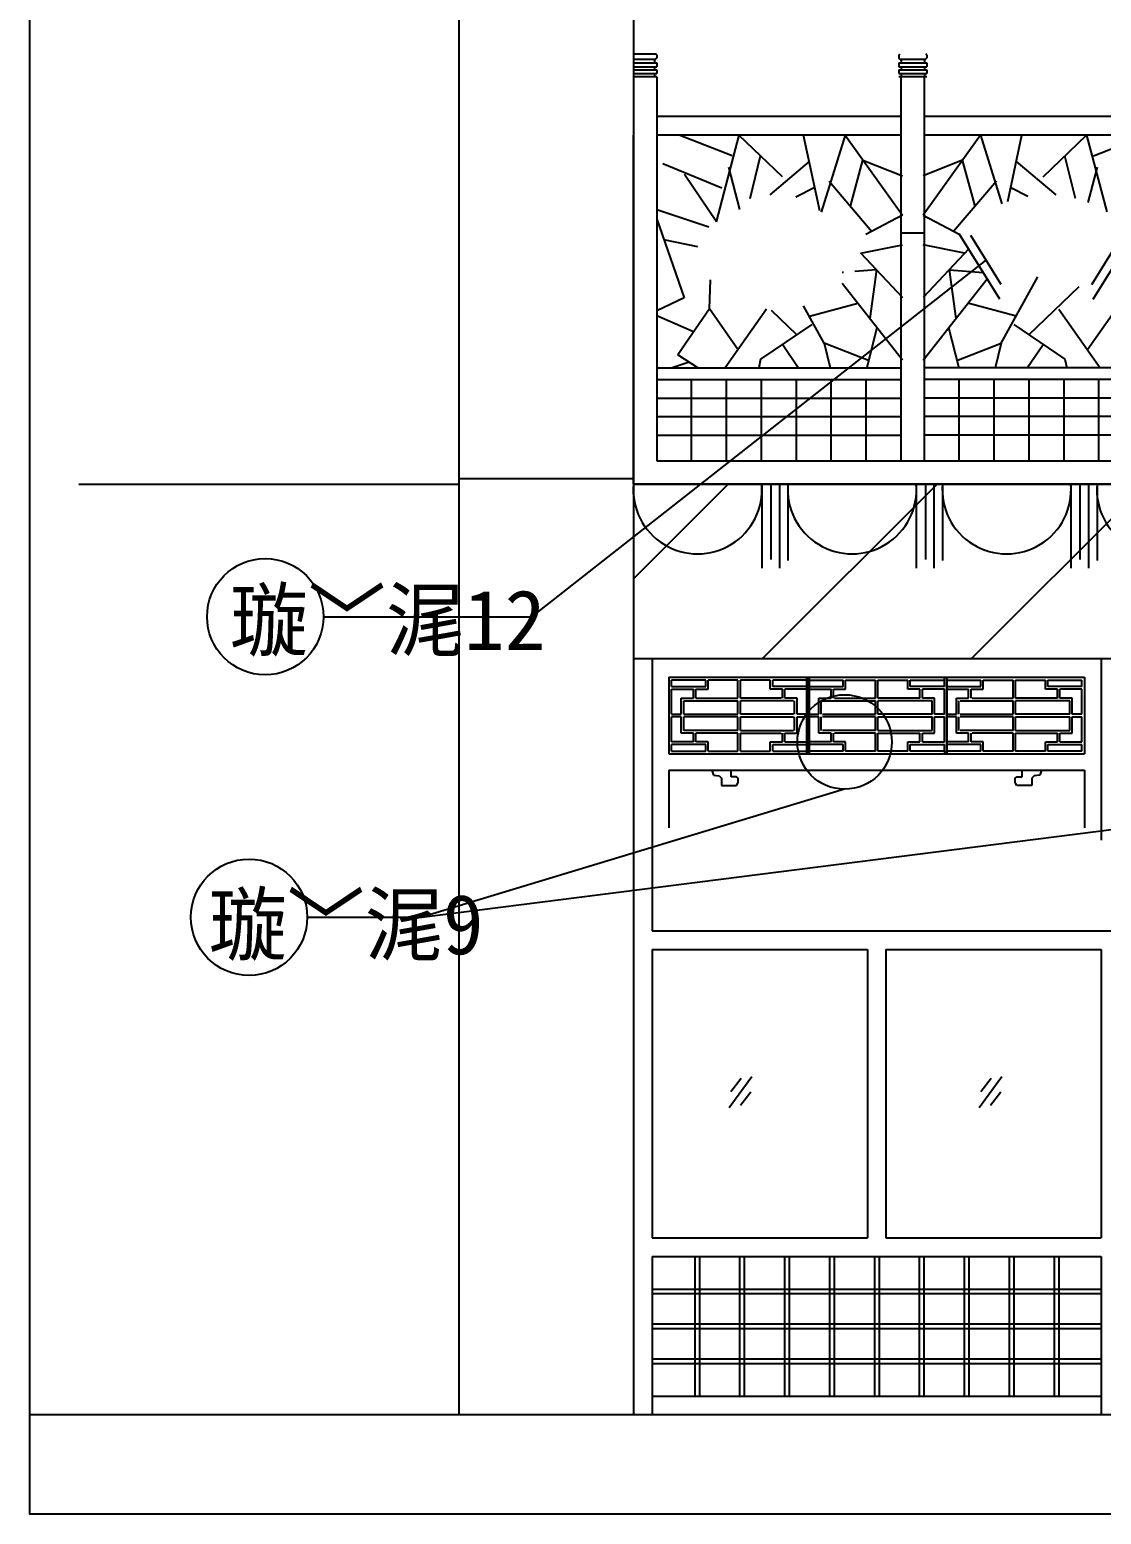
# Model space of a CAD drawing. Header units: metres. Extents: x 839860 to 852626, y -1416510 to -1406186.
# Drawn here: x 839860 to 844464, y -1416510 to -1410128 of the extents above; entities that cross this region are included whole.
import ezdxf

# ---------------------------------------------------------------- set-up
doc = ezdxf.new("R2010")
doc.units = ezdxf.units.M
for name, color, linetype in [('124', 124, 'Continuous'), ('155', 155, 'Continuous'), ('DIM_IDEN', 3, 'Continuous'), ('LVTRY', 7, 'Continuous'), ('PUB_TEXT', 4, 'Continuous'), ('鍥惧眰3', 1, 'Continuous')]:
    doc.layers.add(name, color=color, linetype=linetype)

# ---------------------------------------------------------------- blocks, each defined once
blk = doc.blocks.new('jtj')
at = {"layer": 'LVTRY'}
blk.add_line((843697.8, -1400910.74), (849517.8, -1400910.74), dxfattribs=at)
at = {"layer": 'LVTRY', "color": 2}
for p, q in [((844249.3, -1400910.74), (844249.3, -1401272.24)), ((844288.3, -1400910.74), (844288.3, -1401235.24)), ((844324.8, -1400910.74), (844324.8, -1401272.24)), ((844361.8, -1400910.74), (844361.8, -1401239.74)), ((844913.3, -1400910.74), (844913.3, -1401272.24)), ((844952.3, -1400910.74), (844952.3, -1401235.24)), ((844988.8, -1400910.74), (844988.8, -1401272.24)), ((845025.8, -1400910.74), (845025.8, -1401239.74)), ((845577.3, -1400910.74), (845577.3, -1401272.24)), ((845616.3, -1400910.74), (845616.3, -1401235.24)), ((845652.8, -1400910.74), (845652.8, -1401272.24)), ((845689.8, -1400910.74), (845689.8, -1401239.74)), ((846241.3, -1400910.74), (846241.3, -1401272.24)), ((846280.3, -1400910.74), (846280.3, -1401235.24)), ((846316.8, -1400910.74), (846316.8, -1401272.24)), ((846353.8, -1400910.74), (846353.8, -1401239.74)), ((846905.3, -1400910.74), (846905.3, -1401272.24)), ((846944.3, -1400910.74), (846944.3, -1401235.24)), ((846980.8, -1400910.74), (846980.8, -1401272.24)), ((847017.8, -1400910.74), (847017.8, -1401239.74)), ((847389.3, -1400910.74), (847389.3, -1401272.24)), ((847428.3, -1400910.74), (847428.3, -1401235.24)), ((847464.8, -1400910.74), (847464.8, -1401272.24)), ((847501.8, -1400910.74), (847501.8, -1401239.74)), ((848053.3, -1400910.74), (848053.3, -1401272.24)), ((848092.3, -1400910.74), (848092.3, -1401235.24)), ((848128.8, -1400910.74), (848128.8, -1401272.24)), ((848165.8, -1400910.74), (848165.8, -1401239.74)), ((848717.3, -1400910.74), (848717.3, -1401272.24)), ((848756.3, -1400910.74), (848756.3, -1401235.24)), ((848792.8, -1400910.74), (848792.8, -1401272.24)), ((848829.8, -1400910.74), (848829.8, -1401239.74)), ((849381.3, -1400910.74), (849381.3, -1401272.24)), ((849420.3, -1400910.74), (849420.3, -1401235.24)), ((849456.8, -1400910.74), (849456.8, -1401272.24)), ((849493.8, -1400910.74), (849493.8, -1401239.74))]:
    blk.add_line(p, q, dxfattribs=at)
for centre, radius, start, end in [((843973.55, -1400934.04), 276.73, 175.17, 4.83), ((844637.55, -1400934.04), 276.73, 175.17, 4.83), ((845301.55, -1400934.04), 276.73, 175.17, 4.83), ((845965.55, -1400934.04), 276.73, 175.17, 4.83), ((846629.55, -1400934.04), 276.73, 175.17, 4.83), ((847203.55, -1401003.25), 207.51, 153.52, 26.48), ((847777.55, -1400934.04), 276.73, 175.17, 4.83), ((848441.55, -1400934.04), 276.73, 175.17, 4.83), ((849105.55, -1400934.04), 276.73, 175.17, 4.83)]:
    blk.add_arc(centre, radius, start, end, dxfattribs=at)

msp = doc.modelspace()

# ---------------------------------------------------------------- hatches: boundary and pattern name
at = {"layer": 'LVTRY'}
h = msp.add_hatch(dxfattribs=at)
h.set_pattern_fill('鏈ㄧ汗01', scale=200)
h.set_pattern_definition([(45, (0, 0), (-449.0128, 449.0128), [])])
h.paths.add_polyline_path([(848274.24, -1412831), (848274.24, -1412081), (842454.24, -1412081), (842454.24, -1412831)])

# ---------------------------------------------------------------- linework, layer by layer
at = {"layer": '124'}
for p, q in [((842606.47, -1412911), (842606.47, -1413241)), ((842606.47, -1412911), (844392.01, -1412911)), ((843198.92, -1412911), (843198.92, -1413241)), ((843209.03, -1412911), (843209.03, -1413241)), ((843800.05, -1412911), (843800.05, -1413241)), ((844392.01, -1412911), (844392.01, -1413241)), ((842606.47, -1413241), (844392.01, -1413241))]:
    msp.add_line(p, q, dxfattribs=at)
at = {"layer": '155'}
for p, q in [((843198.97, -1413241), (843198.97, -1412911)), ((843208.97, -1413241), (843208.97, -1412911)), ((843789.94, -1412923.35), (843789.94, -1412911)), ((843800, -1413241), (843800, -1412911)), ((842618, -1412951.3), (842618, -1412923.35)), ((842764.51, -1412923.35), (842618, -1412923.35)), ((842618, -1412951.3), (842764.51, -1412951.3)), ((842618, -1412962.89), (842712.18, -1412962.89)), ((842618, -1413070.38), (842618, -1412962.89)), ((842712.18, -1413000.84), (842712.18, -1412962.89)), ((842722.65, -1412962.89), (842774.97, -1412962.89)), ((842722.65, -1413000.84), (842722.65, -1412962.89)), ((842764.51, -1412951.3), (842764.51, -1412923.35)), ((842774.97, -1412962.89), (842774.97, -1412923.35)), ((842903.23, -1412923.35), (842774.97, -1412923.35)), ((842903.23, -1413000.84), (842903.23, -1412923.35)), ((843042.01, -1412923.35), (842913.69, -1412923.35)), ((842913.69, -1413000.84), (842913.69, -1412923.35)), ((843042.01, -1412962.89), (843042.01, -1412923.35)), ((843094.33, -1412962.89), (843042.01, -1412962.89)), ((843052.47, -1412951.3), (843052.47, -1412923.35)), ((843198.97, -1412923.35), (843052.47, -1412923.35)), ((843198.97, -1412951.3), (843052.47, -1412951.3)), ((843094.33, -1413000.84), (843094.33, -1412962.89)), ((843198.97, -1412962.89), (843104.79, -1412962.89)), ((843104.79, -1413000.84), (843104.79, -1412962.89)), ((843198.97, -1412951.3), (843198.97, -1412923.35)), ((843198.97, -1413070.38), (843198.97, -1412962.89)), ((843208.97, -1412951.3), (843208.97, -1412923.35)), ((843208.97, -1412923.35), (843355.48, -1412923.35)), ((843208.97, -1412951.3), (843355.48, -1412951.3)), ((843208.97, -1412962.89), (843303.16, -1412962.89)), ((843208.97, -1413070.38), (843208.97, -1412962.89)), ((843303.16, -1413000.84), (843303.16, -1412962.89)), ((843313.62, -1412962.89), (843365.94, -1412962.89)), ((843313.62, -1413000.84), (843313.62, -1412962.89)), ((843355.48, -1412951.3), (843355.48, -1412923.35)), ((843365.94, -1412923.35), (843494.25, -1412923.35)), ((843365.94, -1412962.89), (843365.94, -1412923.35)), ((843494.25, -1413000.84), (843494.25, -1412923.35)), ((843504.72, -1412923.35), (843632.98, -1412923.35)), ((843504.72, -1413000.84), (843504.72, -1412923.35)), ((843632.98, -1412962.89), (843632.98, -1412923.35)), ((843685.3, -1412962.89), (843632.98, -1412962.89)), ((843643.44, -1412951.3), (843643.44, -1412923.35)), ((843643.44, -1412923.35), (843789.94, -1412923.35)), ((843789.94, -1412951.3), (843643.44, -1412951.3)), ((843685.3, -1413000.84), (843685.3, -1412962.89)), ((843789.94, -1412962.89), (843695.76, -1412962.89)), ((843695.76, -1413000.84), (843695.76, -1412962.89)), ((843789.94, -1412951.3), (843789.94, -1412923.35)), ((843789.94, -1413070.38), (843789.94, -1412962.89)), ((843800, -1412951.3), (843800, -1412923.35)), ((843800, -1412923.35), (843946.5, -1412923.35)), ((843800, -1412951.3), (843946.5, -1412951.3)), ((843800, -1412962.89), (843894.18, -1412962.89)), ((843800, -1413070.38), (843800, -1412962.89)), ((843894.18, -1413000.84), (843894.18, -1412962.89)), ((843904.64, -1412962.89), (843956.97, -1412962.89)), ((843904.64, -1413000.84), (843904.64, -1412962.89)), ((843946.5, -1412951.3), (843946.5, -1412923.35)), ((843956.97, -1412923.35), (844085.28, -1412923.35)), ((843956.97, -1412962.89), (843956.97, -1412923.35)), ((844085.28, -1413000.84), (844085.28, -1412923.35)), ((844095.74, -1412923.35), (844224, -1412923.35)), ((844095.74, -1413000.84), (844095.74, -1412923.35)), ((844224, -1412962.89), (844224, -1412923.35)), ((844276.32, -1412962.89), (844224, -1412962.89)), ((844234.46, -1412951.3), (844234.46, -1412923.35)), ((844234.46, -1412923.35), (844380.97, -1412923.35)), ((844380.97, -1412951.3), (844234.46, -1412951.3)), ((844276.32, -1413000.84), (844276.32, -1412962.89)), ((844380.97, -1412962.89), (844286.79, -1412962.89)), ((844286.79, -1413000.84), (844286.79, -1412962.89)), ((844380.97, -1412951.3), (844380.97, -1412923.35)), ((844380.97, -1413070.38), (844380.97, -1412962.89)), ((842659.86, -1413000.84), (842712.18, -1413000.84)), ((842659.86, -1413070.38), (842659.86, -1413000.84)), ((842670.33, -1413012.43), (842903.23, -1413012.43)), ((842670.33, -1413070.38), (842670.33, -1413012.43)), ((842722.65, -1413000.84), (842903.23, -1413000.84)), ((842903.23, -1413070.38), (842903.23, -1413012.43)), ((843089.28, -1413000.84), (842913.69, -1413000.84)), ((843141.6, -1413012.43), (842913.69, -1413012.43)), ((842913.69, -1413070.38), (842913.69, -1413012.43)), ((843157.12, -1413000.84), (843104.79, -1413000.84)), ((843146.65, -1413070.38), (843146.65, -1413012.43)), ((843157.12, -1413070.38), (843157.12, -1413000.84)), ((843250.83, -1413070.38), (843250.83, -1413000.84)), ((843250.83, -1413000.84), (843303.16, -1413000.84)), ((843261.3, -1413070.38), (843261.3, -1413012.43)), ((843266.35, -1413012.43), (843494.25, -1413012.43)), ((843318.67, -1413000.84), (843494.25, -1413000.84)), ((843494.25, -1413070.38), (843494.25, -1413012.43)), ((843685.3, -1413000.84), (843504.72, -1413000.84)), ((843737.62, -1413012.43), (843504.72, -1413012.43)), ((843504.72, -1413070.38), (843504.72, -1413012.43)), ((843748.09, -1413000.84), (843695.76, -1413000.84)), ((843737.62, -1413070.38), (843737.62, -1413012.43)), ((843748.09, -1413070.38), (843748.09, -1413000.84)), ((843841.86, -1413070.38), (843841.86, -1413000.84)), ((843841.86, -1413000.84), (843894.18, -1413000.84)), ((843852.32, -1413070.38), (843852.32, -1413012.43)), ((843857.37, -1413012.43), (844085.28, -1413012.43)), ((843909.7, -1413000.84), (844085.28, -1413000.84)), ((844085.28, -1413070.38), (844085.28, -1413012.43)), ((844276.32, -1413000.84), (844095.74, -1413000.84)), ((844328.65, -1413012.43), (844095.74, -1413012.43)), ((844095.74, -1413070.38), (844095.74, -1413012.43)), ((844339.11, -1413000.84), (844286.79, -1413000.84)), ((844328.65, -1413070.38), (844328.65, -1413012.43)), ((844339.11, -1413070.38), (844339.11, -1413000.84)), ((842618, -1413070.38), (842659.86, -1413070.38)), ((842618, -1413189.46), (842618, -1413081.97)), ((842659.86, -1413081.97), (842618, -1413081.97)), ((842659.86, -1413151.51), (842659.86, -1413081.97)), ((842670.33, -1413070.38), (842903.23, -1413070.38)), ((842903.23, -1413081.97), (842670.33, -1413081.97)), ((842670.33, -1413139.92), (842670.33, -1413081.97)), ((842903.23, -1413139.92), (842903.23, -1413081.97)), ((843141.6, -1413070.38), (842913.69, -1413070.38)), ((842913.69, -1413081.97), (843141.6, -1413081.97)), ((842913.69, -1413139.92), (842913.69, -1413081.97)), ((843146.65, -1413139.92), (843146.65, -1413081.97)), ((843198.97, -1413070.38), (843157.12, -1413070.38)), ((843157.12, -1413151.51), (843157.12, -1413081.97)), ((843157.12, -1413081.97), (843198.97, -1413081.97)), ((843198.97, -1413189.46), (843198.97, -1413081.97)), ((843208.97, -1413070.38), (843250.83, -1413070.38)), ((843208.97, -1413189.46), (843208.97, -1413081.97)), ((843250.83, -1413081.97), (843208.97, -1413081.97)), ((843250.83, -1413151.51), (843250.83, -1413081.97)), ((843261.3, -1413139.92), (843261.3, -1413081.97)), ((843266.35, -1413070.38), (843494.25, -1413070.38)), ((843494.25, -1413081.97), (843266.35, -1413081.97)), ((843494.25, -1413139.92), (843494.25, -1413081.97)), ((843737.62, -1413070.38), (843504.72, -1413070.38)), ((843504.72, -1413081.97), (843737.62, -1413081.97)), ((843504.72, -1413139.92), (843504.72, -1413081.97)), ((843737.62, -1413139.92), (843737.62, -1413081.97)), ((843789.94, -1413070.38), (843748.09, -1413070.38)), ((843748.09, -1413151.51), (843748.09, -1413081.97)), ((843748.09, -1413081.97), (843789.94, -1413081.97)), ((843789.94, -1413189.46), (843789.94, -1413081.97)), ((843800, -1413070.38), (843841.86, -1413070.38)), ((843800, -1413189.46), (843800, -1413081.97)), ((843841.86, -1413081.97), (843800, -1413081.97)), ((843841.86, -1413151.51), (843841.86, -1413081.97)), ((843852.32, -1413139.92), (843852.32, -1413081.97)), ((843857.37, -1413070.38), (844085.28, -1413070.38)), ((844085.28, -1413081.97), (843857.37, -1413081.97)), ((844085.28, -1413139.92), (844085.28, -1413081.97)), ((844328.65, -1413070.38), (844095.74, -1413070.38)), ((844095.74, -1413081.97), (844328.65, -1413081.97)), ((844095.74, -1413139.92), (844095.74, -1413081.97)), ((844328.65, -1413139.92), (844328.65, -1413081.97)), ((844380.97, -1413070.38), (844339.11, -1413070.38)), ((844339.11, -1413151.51), (844339.11, -1413081.97)), ((844339.11, -1413081.97), (844380.97, -1413081.97)), ((844380.97, -1413189.46), (844380.97, -1413081.97)), ((842712.18, -1413151.51), (842659.86, -1413151.51)), ((842903.23, -1413139.92), (842670.33, -1413139.92)), ((842712.18, -1413189.46), (842712.18, -1413151.51)), ((842722.65, -1413189.46), (842722.65, -1413151.51)), ((842903.23, -1413151.51), (842722.65, -1413151.51)), ((842903.23, -1413229), (842903.23, -1413151.51)), ((842913.69, -1413139.92), (843141.6, -1413139.92)), ((842913.69, -1413151.51), (843089.28, -1413151.51)), ((842913.69, -1413229), (842913.69, -1413151.51)), ((843094.33, -1413189.46), (843094.33, -1413151.51)), ((843104.79, -1413189.46), (843104.79, -1413151.51)), ((843104.79, -1413151.51), (843157.12, -1413151.51)), ((843303.16, -1413151.51), (843250.83, -1413151.51)), ((843494.25, -1413139.92), (843266.35, -1413139.92)), ((843303.16, -1413189.46), (843303.16, -1413151.51)), ((843313.62, -1413189.46), (843313.62, -1413151.51)), ((843494.25, -1413151.51), (843318.67, -1413151.51)), ((843494.25, -1413229), (843494.25, -1413151.51)), ((843504.72, -1413139.92), (843737.62, -1413139.92)), ((843504.72, -1413229), (843504.72, -1413151.51)), ((843504.72, -1413151.51), (843685.3, -1413151.51)), ((843685.3, -1413189.46), (843685.3, -1413151.51)), ((843695.76, -1413189.46), (843695.76, -1413151.51)), ((843695.76, -1413151.51), (843748.09, -1413151.51)), ((843894.18, -1413151.51), (843841.86, -1413151.51)), ((844085.28, -1413139.92), (843857.37, -1413139.92)), ((843894.18, -1413189.46), (843894.18, -1413151.51)), ((843904.64, -1413189.46), (843904.64, -1413151.51)), ((844085.28, -1413151.51), (843909.7, -1413151.51)), ((844085.28, -1413229), (844085.28, -1413151.51)), ((844095.74, -1413139.92), (844328.65, -1413139.92)), ((844095.74, -1413229), (844095.74, -1413151.51)), ((844095.74, -1413151.51), (844276.32, -1413151.51)), ((844276.32, -1413189.46), (844276.32, -1413151.51)), ((844286.79, -1413189.46), (844286.79, -1413151.51)), ((844286.79, -1413151.51), (844339.11, -1413151.51)), ((842712.18, -1413189.46), (842618, -1413189.46)), ((842764.51, -1413201.05), (842618, -1413201.05)), ((842618, -1413229), (842618, -1413201.05)), ((842618, -1413229), (842764.51, -1413229)), ((842774.97, -1413189.46), (842722.65, -1413189.46)), ((842764.51, -1413229), (842764.51, -1413201.05)), ((842774.97, -1413229), (842774.97, -1413189.46)), ((842774.97, -1413229), (842903.23, -1413229)), ((842913.69, -1413229), (843042.01, -1413229)), ((843042.01, -1413189.46), (843094.33, -1413189.46)), ((843042.01, -1413229), (843042.01, -1413189.46)), ((843052.47, -1413201.05), (843198.97, -1413201.05)), ((843052.47, -1413229), (843052.47, -1413201.05)), ((843052.47, -1413229), (843198.97, -1413229)), ((843104.79, -1413189.46), (843198.97, -1413189.46)), ((843198.97, -1413229), (843198.97, -1413201.05)), ((843303.16, -1413189.46), (843208.97, -1413189.46)), ((843355.48, -1413201.05), (843208.97, -1413201.05)), ((843208.97, -1413229), (843208.97, -1413201.05)), ((843355.48, -1413229), (843208.97, -1413229)), ((843365.94, -1413189.46), (843313.62, -1413189.46)), ((843355.48, -1413229), (843355.48, -1413201.05)), ((843365.94, -1413229), (843365.94, -1413189.46)), ((843494.25, -1413229), (843365.94, -1413229)), ((843632.98, -1413229), (843504.72, -1413229)), ((843632.98, -1413189.46), (843685.3, -1413189.46)), ((843632.98, -1413229), (843632.98, -1413189.46)), ((843643.44, -1413201.05), (843789.94, -1413201.05)), ((843643.44, -1413229), (843643.44, -1413201.05)), ((843789.94, -1413229), (843643.44, -1413229)), ((843695.76, -1413189.46), (843789.94, -1413189.46)), ((843789.94, -1413229), (843789.94, -1413201.05)), ((843789.94, -1413229), (843789.94, -1413241)), ((843894.18, -1413189.46), (843800, -1413189.46)), ((843946.5, -1413201.05), (843800, -1413201.05)), ((843800, -1413229), (843800, -1413201.05)), ((843946.5, -1413229), (843800, -1413229)), ((843956.97, -1413189.46), (843904.64, -1413189.46)), ((843946.5, -1413229), (843946.5, -1413201.05)), ((843956.97, -1413229), (843956.97, -1413189.46)), ((844085.28, -1413229), (843956.97, -1413229)), ((844224, -1413229), (844095.74, -1413229)), ((844224, -1413189.46), (844276.32, -1413189.46)), ((844224, -1413229), (844224, -1413189.46)), ((844234.46, -1413201.05), (844380.97, -1413201.05)), ((844234.46, -1413229), (844234.46, -1413201.05)), ((844380.97, -1413229), (844234.46, -1413229)), ((844286.79, -1413189.46), (844380.97, -1413189.46)), ((844380.97, -1413229), (844380.97, -1413201.05))]:
    msp.add_line(p, q, dxfattribs=at)
at = {"layer": 'DIM_IDEN'}
for p, q in [((842018, -1412651.04), (843969.13, -1411117.82)), ((841122, -1412651.04), (842018, -1412651.04)), ((841544.5, -1413943), (847472.42, -1413189.46)), ((843361.5, -1413392.46), (841544.5, -1413943)), ((841052.5, -1413943), (841544.5, -1413943))]:
    msp.add_line(p, q, dxfattribs=at)
for centre, radius in [((840872, -1412651.04), 250), ((843361.5, -1413189.46), 203), ((840802.5, -1413943), 250)]:
    msp.add_circle(centre, radius, dxfattribs=at)
at = {"layer": 'LVTRY'}
for p, q in [((841704.24, -1408781), (841704.24, -1416081)), ((842454.24, -1408781), (842454.24, -1416081)), ((842454.24, -1412081), (842454.24, -1410581)), ((842878.36, -1410669.89), (842650.74, -1410581)), ((842907.24, -1410581), (842809.62, -1410954.13)), ((843094.04, -1410760.2), (842907.24, -1410581)), ((843254.32, -1410905.85), (843185.24, -1410581)), ((843363.24, -1410581), (843260.8, -1410912.33)), ((843363.24, -1410581), (843610.24, -1410925.5)), ((843945.24, -1410581), (843698.24, -1410925.5)), ((843945.24, -1410581), (844036.74, -1410876.92)), ((844062.5, -1410866.66), (844123.24, -1410581)), ((844214.44, -1410760.2), (844401.24, -1410581)), ((844401.24, -1410581), (844487.57, -1410910.94)), ((844430.12, -1410669.89), (844657.74, -1410581)), ((842955.37, -1410853.1), (843000.64, -1410670.6)), ((844353.12, -1410853.1), (844307.84, -1410670.6)), ((842833.27, -1410808.69), (842580.48, -1410704.49)), ((842862.31, -1410719.3), (842910.25, -1410900.2)), ((843209.29, -1410694.1), (843039.55, -1410836.97)), ((843386.65, -1410886.55), (843439.98, -1410688.03)), ((843439.98, -1410688.03), (843610.24, -1410755.5)), ((843868.5, -1410688.03), (843698.24, -1410755.5)), ((843921.83, -1410886.55), (843868.5, -1410688.03)), ((844099.19, -1410694.1), (844268.93, -1410836.97)), ((844446.17, -1410719.3), (844406.11, -1410870.5)), ((842810.27, -1410953.77), (842673.31, -1410750.36)), ((843233.07, -1410805.94), (843152.18, -1410847.16)), ((843294.7, -1410778.5), (843478.6, -1410994.6)), ((844013.78, -1410778.5), (843829.88, -1410994.6)), ((844075.41, -1410805.94), (844149.19, -1410843.53)), ((842778.53, -1410976.66), (842554.24, -1410902.4)), ((843610.24, -1410925.5), (843452.07, -1411008.53)), ((843698.24, -1410925.5), (843856.42, -1411008.53)), ((842554.24, -1410942.61), (842671.68, -1411281)), ((842731.46, -1411061.51), (842585.16, -1411031.69)), ((843431.55, -1411089.02), (843610.24, -1411052)), ((843876.93, -1411089.02), (843698.24, -1411052)), ((844028.4, -1411286.75), (843854.26, -1411005.03)), ((844034.16, -1411223.01), (843904.1, -1411012.62)), ((844424.32, -1411223.01), (844554.38, -1411012.62)), ((844430.08, -1411286.75), (844604.23, -1411005.03)), ((843429.25, -1411086.56), (843610.24, -1411279)), ((843894.57, -1411070.26), (843698.24, -1411279)), ((843356.23, -1411171.72), (843350.91, -1411172.17)), ((843497.97, -1411159.63), (843404.83, -1411167.58)), ((843497.97, -1411159.63), (843469.09, -1411368.88)), ((843810.51, -1411159.63), (843957.57, -1411172.17)), ((843810.51, -1411159.63), (843839.39, -1411368.88)), ((844034.74, -1411475.5), (844190.94, -1411190.52)), ((842780.24, -1411327.5), (842785.14, -1411202.62)), ((843610.24, -1411548), (843350.53, -1411218.44)), ((843698.24, -1411548), (843973.77, -1411198.37)), ((844152.45, -1411439.23), (844368.62, -1411231.18)), ((842671.68, -1411281), (842554.24, -1411336.22)), ((843273.74, -1411475.5), (843185.3, -1411314.13)), ((843210.03, -1411359.26), (843417.52, -1411303.44)), ((844098.45, -1411359.26), (843890.96, -1411303.44)), ((842712.74, -1411426.25), (842554.24, -1411357.86)), ((842780.24, -1411327.5), (842645.24, -1411525)), ((842902.8, -1411501.82), (842780.24, -1411327.5)), ((843026.42, -1411328.45), (842848.58, -1411581)), ((843156.03, -1411439.23), (843047.56, -1411334.83)), ((844282.07, -1411328.45), (844459.91, -1411581)), ((844405.69, -1411501.82), (844528.24, -1411327.5)), ((843220.54, -1411395.64), (843000.24, -1411544.5)), ((843500.17, -1411408.33), (843456.19, -1411581)), ((843808.31, -1411408.33), (843852.3, -1411581)), ((844087.94, -1411395.64), (844308.24, -1411544.5)), ((843162.07, -1411581), (843094.41, -1411480.87)), ((843464.25, -1411549.35), (843273.74, -1411475.5)), ((843273.74, -1411475.5), (843299.81, -1411581)), ((843844.23, -1411549.35), (844034.74, -1411475.5)), ((844034.74, -1411475.5), (844008.67, -1411581)), ((844146.42, -1411581), (844214.08, -1411480.87)), ((842693.89, -1411556.97), (842619.83, -1411581)), ((842730.45, -1411581), (842645.24, -1411525)), ((843000.24, -1411544.5), (842992.68, -1411581)), ((844308.24, -1411544.5), (844315.8, -1411581)), ((842704.24, -1411981), (842704.24, -1411631)), ((842854.24, -1411981), (842854.24, -1411631)), ((843004.24, -1411981), (843004.24, -1411631)), ((843154.24, -1411981), (843154.24, -1411631)), ((843304.24, -1411981), (843304.24, -1411631)), ((843454.24, -1411981), (843454.24, -1411631)), ((843854.24, -1411981), (843854.24, -1411631)), ((844004.24, -1411981), (844004.24, -1411631)), ((844154.24, -1411981), (844154.24, -1411631)), ((844304.24, -1411981), (844304.24, -1411631)), ((844454.24, -1411981), (844454.24, -1411631)), ((842554.24, -1411711), (843604.24, -1411711)), ((844754.24, -1411711), (843704.24, -1411711)), ((842554.24, -1411791), (843604.24, -1411791)), ((844754.24, -1411791), (843704.24, -1411791)), ((842554.24, -1411871), (843604.24, -1411871)), ((844754.24, -1411871), (843704.24, -1411871)), ((840071.5, -1412081), (841704.24, -1412081)), ((841704.24, -1412057.71), (842454.24, -1412057.71)), ((848376.24, -1412081), (842454.24, -1412081)), ((842454.24, -1412831), (848274.24, -1412831)), ((842534.24, -1412831), (848194.24, -1412831)), ((842963.45, -1414628.76), (842865.45, -1414762.26)), ((842917.45, -1414636.26), (842872.95, -1414693.76)), ((844036.95, -1414628.76), (843938.95, -1414762.26)), ((843990.95, -1414636.26), (843946.45, -1414693.76)), ((842958.95, -1414694.26), (842914.45, -1414751.76)), ((844032.45, -1414694.26), (843987.95, -1414751.76)), ((842717.24, -1415401), (842717.24, -1416001)), ((842737.24, -1415401), (842737.24, -1416001)), ((842910.24, -1415401), (842910.24, -1416001)), ((842930.24, -1415401), (842930.24, -1416001)), ((843103.24, -1415401), (843103.24, -1416001)), ((843123.24, -1415401), (843123.24, -1416001)), ((843296.24, -1415401), (843296.24, -1416001)), ((843316.24, -1415401), (843316.24, -1416001)), ((843489.24, -1415401), (843489.24, -1416001)), ((843509.24, -1415401), (843509.24, -1416001)), ((843682.24, -1415401), (843682.24, -1416001)), ((843702.24, -1415401), (843702.24, -1416001)), ((843875.24, -1415401), (843875.24, -1416001)), ((843895.24, -1415401), (843895.24, -1416001)), ((844068.24, -1415401), (844068.24, -1416001)), ((844088.24, -1415401), (844088.24, -1416001)), ((844261.24, -1415401), (844261.24, -1416001)), ((844281.24, -1415401), (844281.24, -1416001)), ((842534.24, -1415541), (844464.24, -1415541)), ((842534.24, -1415561), (844464.24, -1415561)), ((842534.24, -1415691), (844464.24, -1415691)), ((842534.24, -1415711), (844464.24, -1415711)), ((842534.24, -1415841), (844464.24, -1415841)), ((842534.24, -1415861), (844464.24, -1415861)), ((839860, -1416081), (850867, -1416081))]:
    msp.add_line(p, q, dxfattribs=at)
msp.add_lwpolyline([(839860, -1406185.5), (850867, -1406185.5), (850867, -1416509.5), (839860, -1416509.5)], close=True, dxfattribs=at)
at = {"layer": '鍥惧眰3'}
for p, q in [((842454.24, -1410231), (842550.24, -1410231)), ((842554.24, -1410237.2), (842550.24, -1410231)), ((843594.24, -1410237.2), (843598.24, -1410231)), ((843714.24, -1410237.2), (843710.24, -1410231)), ((842454.24, -1410255), (842550.24, -1410255)), ((842454.24, -1410270.5), (842554.24, -1410270.5)), ((842454.24, -1410287), (842554.24, -1410287)), ((842544.24, -1410260.5), (842544.24, -1410255)), ((842544.24, -1410260.5), (842544.24, -1410270.5)), ((842544.24, -1410287), (842544.24, -1410301)), ((842554.24, -1410248.8), (842550.24, -1410255)), ((842554.24, -1410237.2), (842554.24, -1410248.8)), ((842554.24, -1410270.5), (842554.24, -1410287)), ((843594.24, -1410237.2), (843594.24, -1410248.8)), ((843594.24, -1410248.8), (843598.24, -1410255)), ((843594.24, -1410270.5), (843714.24, -1410270.5)), ((843594.24, -1410270.5), (843594.24, -1410287)), ((843594.24, -1410287), (843714.24, -1410287)), ((843598.24, -1410255), (843710.24, -1410255)), ((843604.24, -1410260.5), (843604.24, -1410255)), ((843604.24, -1410260.5), (843604.24, -1410270.5)), ((843604.24, -1410287), (843604.24, -1410301)), ((843704.24, -1410260.5), (843704.24, -1410255)), ((843704.24, -1410260.5), (843704.24, -1410270.5)), ((843704.24, -1410287), (843704.24, -1410301)), ((843714.24, -1410248.8), (843710.24, -1410255)), ((843714.24, -1410237.2), (843714.24, -1410248.8)), ((843714.24, -1410270.5), (843714.24, -1410287)), ((842454.24, -1410301), (842554.24, -1410301)), ((842454.24, -1410316), (842554.24, -1410316)), ((842554.24, -1410331), (842454.24, -1410331)), ((842544.24, -1410316), (842544.24, -1410331)), ((842554.24, -1410301), (842554.24, -1410316)), ((843594.24, -1410301), (843714.24, -1410301)), ((843594.24, -1410301), (843594.24, -1410316)), ((843594.24, -1410316), (843714.24, -1410316)), ((843714.24, -1410331), (843594.24, -1410331)), ((843604.24, -1410316), (843604.24, -1410331)), ((843704.24, -1410316), (843704.24, -1410331)), ((843714.24, -1410301), (843714.24, -1410316)), ((843704.24, -1411002.7), (843604.24, -1411002.7)), ((842534.24, -1412831), (842534.24, -1414001)), ((842534.24, -1412831), (842534.24, -1413614)), ((842534.24, -1412831), (844464.24, -1412831)), ((844464.24, -1412831), (844464.24, -1413611)), ((844464.24, -1412831), (844464.24, -1413611)), ((842606.47, -1413311), (842606.47, -1413559.25)), ((842606.47, -1413311), (844392.01, -1413311)), ((842790.54, -1413311), (842797.79, -1413331.78)), ((842797.79, -1413331.78), (842822.5, -1413334.69)), ((842822.5, -1413334.69), (842833.02, -1413345.74)), ((842833.02, -1413345.74), (842833.02, -1413375.98)), ((842873.5, -1413338.76), (842873.5, -1413311)), ((842897.17, -1413338.76), (842873.5, -1413338.76)), ((842904.53, -1413345.74), (842897.17, -1413338.76)), ((842904.53, -1413364.35), (842904.53, -1413345.74)), ((844093.96, -1413345.74), (844101.32, -1413338.76)), ((844093.96, -1413364.35), (844093.96, -1413345.74)), ((844101.32, -1413338.76), (844124.98, -1413338.76)), ((844124.98, -1413338.76), (844124.98, -1413311)), ((844175.98, -1413334.69), (844165.47, -1413345.74)), ((844165.47, -1413345.74), (844165.47, -1413375.98)), ((844200.7, -1413331.78), (844175.98, -1413334.69)), ((844207.95, -1413311), (844200.7, -1413331.78)), ((844392.01, -1413311), (844392.01, -1413559.25)), ((842833.02, -1413375.98), (842897.17, -1413375.98)), ((842897.17, -1413375.98), (842904.53, -1413364.35)), ((844101.32, -1413375.98), (844093.96, -1413364.35)), ((844165.47, -1413375.98), (844101.32, -1413375.98)), ((842534.24, -1414001), (848194.24, -1414001)), ((842534.24, -1414081), (843459.24, -1414081)), ((842534.24, -1414081), (842534.24, -1415321)), ((843459.24, -1414081), (843459.24, -1415321)), ((843539.24, -1414081), (844464.24, -1414081)), ((843539.24, -1414081), (843539.24, -1415321)), ((844464.24, -1414081), (844464.24, -1415321)), ((842534.24, -1415321), (843459.24, -1415321)), ((843539.24, -1415321), (844464.24, -1415321)), ((842534.24, -1415401), (844464.24, -1415401)), ((842534.24, -1415401), (842534.24, -1416081)), ((844464.24, -1415401), (844464.24, -1416081)), ((842534.24, -1416001), (844464.24, -1416001))]:
    msp.add_line(p, q, dxfattribs=at)
for points in [[(842554.24, -1410331), (842554.24, -1411981)], [(843604.24, -1411981), (843604.24, -1410331)], [(843704.24, -1411981), (843704.24, -1410331)], [(843604.24, -1410501), (842554.24, -1410501)], [(844754.24, -1410501), (843704.24, -1410501)], [(843604.24, -1410581), (842554.24, -1410581)], [(844754.24, -1410581), (843704.24, -1410581)], [(842554.24, -1411581), (843604.24, -1411581)], [(842554.24, -1411631), (843604.24, -1411631)], [(844754.24, -1411581), (843704.24, -1411581)], [(844754.24, -1411631), (843704.24, -1411631)], [(842554.24, -1411981), (848174.24, -1411981)]]:
    msp.add_lwpolyline(points, dxfattribs=at)

# ---------------------------------------------------------------- block references
at = {"layer": 'LVTRY'}
msp.add_blockref('jtj', (-1243.81, -11170.26), dxfattribs=at)

# ---------------------------------------------------------------- texts
at = {"layer": 'PUB_TEXT'}
for s, p in [('璇﹀浘12', (840721.01, -1412794)), ('璇﹀浘9', (840630.38, -1414102.38))]:
    msp.add_text(s, height=257.6, dxfattribs=at).set_placement(p)

doc.saveas('drawing.dxf')
